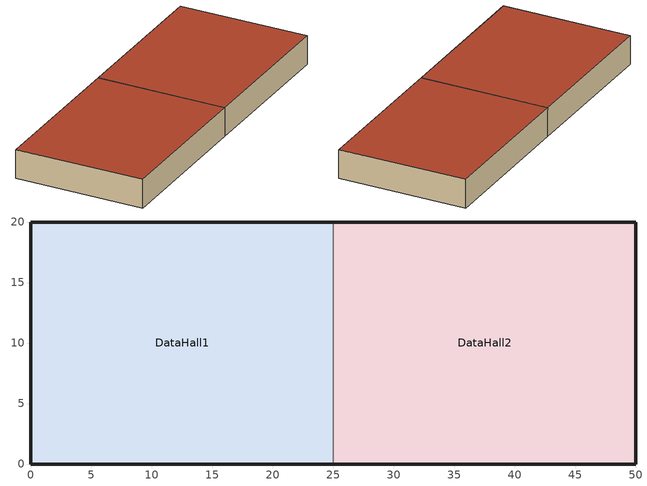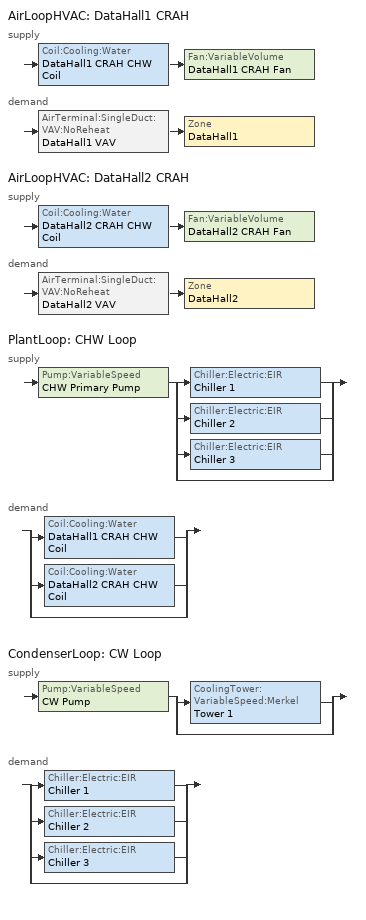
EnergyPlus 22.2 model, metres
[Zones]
DataHall1
 floor adiabatic (Slab): 0,0 0,20 25,20 25,0 z0
 wall outside (Ext Wall IMP): 25,20 0,20 0,0 25,0 z0:4.5
 wall to DataHall2 (Interior Partition): 25,0 25,20 z0:4.5
 roof outside (Roof Insulated Deck): 25,20 0,20 0,0 25,0 z4.5
DataHall2
 floor adiabatic (Slab): 25,0 25,20 50,20 50,0 z0
 wall outside (Ext Wall IMP): 25,0 50,0 50,20 25,20 z0:4.5
 roof outside (Roof Insulated Deck): 50,20 25,20 25,0 50,0 z4.5
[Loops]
AirLoopHVAC 'DataHall1 CRAH'
 supply: Coil:Cooling:Water 'DataHall1 CRAH CHW Coil' > Fan:VariableVolume 'DataHall1 CRAH Fan'
 demand: AirTerminal:SingleDuct:VAV:NoReheat 'DataHall1 VAV' > Zone 'DataHall1'
AirLoopHVAC 'DataHall2 CRAH'
 supply: Coil:Cooling:Water 'DataHall2 CRAH CHW Coil' > Fan:VariableVolume 'DataHall2 CRAH Fan'
 demand: AirTerminal:SingleDuct:VAV:NoReheat 'DataHall2 VAV' > Zone 'DataHall2'
PlantLoop 'CHW Loop'
 supply: Pump:VariableSpeed 'CHW Primary Pump' > split
  | Chiller:Electric:EIR 'Chiller 1'
  | Chiller:Electric:EIR 'Chiller 2'
  | Chiller:Electric:EIR 'Chiller 3'
  | bypass
 demand: split
  | Coil:Cooling:Water 'DataHall1 CRAH CHW Coil'
  | Coil:Cooling:Water 'DataHall2 CRAH CHW Coil'
  | bypass
CondenserLoop 'CW Loop'
 supply: Pump:VariableSpeed 'CW Pump' > split
  | CoolingTower:VariableSpeed:Merkel 'Tower 1'
  | bypass
 demand: split
  | Chiller:Electric:EIR 'Chiller 1'
  | Chiller:Electric:EIR 'Chiller 2'
  | Chiller:Electric:EIR 'Chiller 3'
  | bypass
[Building]
Representative Water-Cooled Data Center 1MW IT: 0, City, 0.04, 0.2, MinimalShadowing, 25, 6
[Site:Location]
Singapore-Changi.Intl.AP_SG_SGP Design_Conditions: 1.37, 103.98, 8, 6.7
[SizingPeriod:DesignDay]
Singapore-Changi.Intl.AP Ann Clg .4% Condns DB=>MWB: 5, 21, SummerDesignDay, 33.4, 6.2, DefaultMultipliers, , Wetbulb, 26.1, , , , 2.4, 101245, 3.6, 40, No, No, No, ASHRAETau2017, , , 0.463, 2.322
Singapore-Changi.Intl.AP Ann Clg .4% Condns WB=>MDB: 5, 21, SummerDesignDay, 30.8, 5.8, DefaultMultipliers, , Wetbulb, 28, , , , 2.7, 101245, 3.6, 40, No, No, No, ASHRAETau2017, , , 0.463, 2.322
Singapore-Changi.Intl.AP Ann Htg 99.6% Condns DB: 1, 21, WinterDesignDay, 23.4, 0, DefaultMultipliers, , Wetbulb, 23.4, , , , , 101245, 1.8, 320, No, No, No, ASHRAEClearSky, , , , , 0
[Material]
Metal Panel Skin: Smooth, 0.0008, 45, 7800, 500
PIR Insulation 100mm: MediumRough, 0.1, 0.025, 32, 1400
PIR Insulation 140mm: MediumRough, 0.14, 0.025, 32, 1400
Concrete 200mm: MediumRough, 0.2, 1.95, 2240, 900
Gypsum 16mm: Smooth, 0.016, 0.16, 800, 1090
[Construction]
Ext Wall IMP: Metal Panel Skin, PIR Insulation 100mm, Metal Panel Skin
Roof Insulated Deck: Metal Panel Skin, PIR Insulation 140mm, Concrete 200mm
Slab: Concrete 200mm
Interior Partition: Gypsum 16mm, Concrete 200mm, Gypsum 16mm
[Zone]
DataHall1; DataHall2: 0, 0, 0, 0, 1, 1, 4.5, autocalculate
[ElectricEquipment:ITE:AirCooled]
DataHall1 ITE: DataHall1, FlowFromSystem, Watts/Area, , , 1000, ITE Installed Fraction, ITE CPU Utilization, ITE CPU Power fLoadTemp, 0.1, 7.5e-05, ITE Airflow fLoadTemp, ITE Fan Power fFlow, 20, A1, AdjustedSupply, , , DataHall1 Supply Inlet Node, 0.05, ITE Recirc fLoadTemp, 0.95, UPS Efficiency fPLR, 1, ITE-CPU, ITE-Fans, ITE-UPS
DataHall2 ITE: DataHall2, FlowFromSystem, Watts/Area, , , 1000, ITE Installed Fraction, ITE CPU Utilization, ITE CPU Power fLoadTemp, 0.1, 7.5e-05, ITE Airflow fLoadTemp, ITE Fan Power fFlow, 20, A1, AdjustedSupply, , , DataHall2 Supply Inlet Node, 0.05, ITE Recirc fLoadTemp, 0.95, UPS Efficiency fPLR, 1, ITE-CPU, ITE-Fans, ITE-UPS
[Lights]
DataHall1 Lights: DataHall1, Lights Fraction, Watts/Area, , 5, , 0, 0.4, 0.2, 1, Lighting
DataHall2 Lights: DataHall2, Lights Fraction, Watts/Area, , 5, , 0, 0.4, 0.2, 1, Lighting
[ThermostatSetpoint:SingleCooling]
Return Air Cooling SP: Zone Cooling Setpoint
[Sizing:Zone]
DataHall1; DataHall2: SupplyAirTemperature, 20, , SupplyAirTemperature, 30, , 0.008, 0.008, , 1, 1, DesignDay
[ZoneControl:Thermostat]
DataHall1 Thermostat: DataHall1, Zone Control Type, ThermostatSetpoint:SingleCooling, Return Air Cooling SP
DataHall2 Thermostat: DataHall2, Zone Control Type, ThermostatSetpoint:SingleCooling, Return Air Cooling SP
[Zone equipment]
DataHall1: DataHall1 VAV
DataHall2: DataHall2 VAV
[AirTerminal:SingleDuct:VAV:NoReheat]
DataHall1 VAV: Always On, DataHall1 Supply Inlet Node, DataHall1 Terminal Inlet Node, autosize, Constant, 0.3
DataHall2 VAV: Always On, DataHall2 Supply Inlet Node, DataHall2 Terminal Inlet Node, autosize, Constant, 0.3
[Sizing:System]
DataHall1 CRAH; DataHall2 CRAH: Sensible, 0, 1, 7, 0.008, 12.8, 0.008, 19.5, 30, NonCoincident, No, No, 0.008, 0.008, DesignDay, , , , , DesignDay, , , , , , ZoneSum, 1, CoolingDesignCapacity, autosize, , , None, , , , OnOff
[AirLoopHVAC]
DataHall1 CRAH: DataHall1 CRAH Controllers, DataHall1 CRAH Avail List, autosize, DataHall1 CRAH Branches, , DataHall1 CRAH Supply Inlet Node, DataHall1 CRAH Demand Outlet Node, DataHall1 CRAH Demand Inlet Node, DataHall1 CRAH Supply Outlet Node
DataHall2 CRAH: DataHall2 CRAH Controllers, DataHall2 CRAH Avail List, autosize, DataHall2 CRAH Branches, , DataHall2 CRAH Supply Inlet Node, DataHall2 CRAH Demand Outlet Node, DataHall2 CRAH Demand Inlet Node, DataHall2 CRAH Supply Outlet Node
[AvailabilityManager:Scheduled]
DataHall1 CRAH Avail; DataHall2 CRAH Avail: Always On
[Coil:Cooling:Water]
DataHall1 CRAH CHW Coil: Always On, autosize, autosize, autosize, autosize, 19.5, autosize, autosize, DataHall1 CRAH CHW Coil Water Inlet, DataHall1 CRAH CHW Coil Water Outlet, DataHall1 CRAH Supply Inlet Node, DataHall1 CRAH Coil Outlet Node, DetailedAnalysis, CounterFlow, , 6
DataHall2 CRAH CHW Coil: Always On, autosize, autosize, autosize, autosize, 19.5, autosize, autosize, DataHall2 CRAH CHW Coil Water Inlet, DataHall2 CRAH CHW Coil Water Outlet, DataHall2 CRAH Supply Inlet Node, DataHall2 CRAH Coil Outlet Node, DetailedAnalysis, CounterFlow, , 6
[Controller:WaterCoil]
DataHall1 CRAH Coil Controller: Temperature, Reverse, Flow, DataHall1 CRAH Coil Outlet Node, DataHall1 CRAH CHW Coil Water Inlet, 0.01, autosize, 0
DataHall2 CRAH Coil Controller: Temperature, Reverse, Flow, DataHall2 CRAH Coil Outlet Node, DataHall2 CRAH CHW Coil Water Inlet, 0.01, autosize, 0
[Fan:VariableVolume]
DataHall1 CRAH Fan: Always On, 0.65, 400, autosize, Fraction, 0.2, , 0.93, 1, 0.0407599, 0.088045, -0.0729261, 0.94374, 0, DataHall1 CRAH Coil Outlet Node, DataHall1 CRAH Supply Outlet Node, CRAH Fans
DataHall2 CRAH Fan: Always On, 0.65, 400, autosize, Fraction, 0.2, , 0.93, 1, 0.0407599, 0.088045, -0.0729261, 0.94374, 0, DataHall2 CRAH Coil Outlet Node, DataHall2 CRAH Supply Outlet Node, CRAH Fans
[SetpointManager:Scheduled]
DataHall1 CRAH Supply SPM: Temperature, CRAH Supply Air Setpoint, DataHall1 CRAH Supply Outlet Node
DataHall2 CRAH Supply SPM: Temperature, CRAH Supply Air Setpoint, DataHall2 CRAH Supply Outlet Node
CHW Supply SPM: Temperature, CHW Supply Setpoint, CHW Setpoint Nodes
[SetpointManager:MixedAir]
DataHall1 CRAH Coil SPM: Temperature, DataHall1 CRAH Supply Outlet Node, DataHall1 CRAH Coil Outlet Node, DataHall1 CRAH Supply Outlet Node, DataHall1 CRAH Coil Outlet Node
DataHall2 CRAH Coil SPM: Temperature, DataHall2 CRAH Supply Outlet Node, DataHall2 CRAH Coil Outlet Node, DataHall2 CRAH Supply Outlet Node, DataHall2 CRAH Coil Outlet Node
[PlantLoop]
CHW Loop: Water, , CHW Operation Schemes, CHW Supply Outlet Node, 30, 3, autosize, 0, autocalculate, CHW Supply Inlet Node, CHW Supply Outlet Node, CHW Supply Branches, CHW Supply Connectors, CHW Demand Inlet Node, CHW Demand Outlet Node, CHW Demand Branches, CHW Demand Connectors, SequentialUniformPLR, , SingleSetpoint, None
[Sizing:Plant]
CHW Loop: Cooling, 10, 6
CW Loop: Condenser, 31.9, 5.6
[Pump:VariableSpeed]
CHW Primary Pump: CHW Supply Inlet Node, CHW Pump Outlet Node, autosize, 250000, autosize, 0.92, 0, 0, 0.4, 0, 0.6, 0, Intermittent, , , , , , , , , , , , PowerPerFlowPerPressure, , 1.28205, 0.25, CHW Pumps
CW Pump: CW Supply Inlet Node, CW Pump Outlet Node, autosize, 200000, autosize, 0.92, 0, 0, 1, 0, 0, 0, Intermittent, , , , , , , , , , , , PowerPerFlowPerPressure, , 1.28205, 0, CW Pumps
[PlantEquipmentOperationSchemes]
CHW Operation Schemes: PlantEquipmentOperation:CoolingLoad, CHW Chiller Staging, Always On
[PlantEquipmentOperation:CoolingLoad]
CHW Chiller Staging: 0, 100000000, CHW Chillers
CW Tower Operation: 0, 100000000, CW Towers
[PlantEquipmentList]
CHW Chillers: Chiller:Electric:EIR, Chiller 1, Chiller:Electric:EIR, Chiller 2, Chiller:Electric:EIR, Chiller 3
[Chiller:Electric:EIR]
Chiller 1: autosize, 6.04, 6.67, 29.44, autosize, autosize, ElectricEIRChiller Carrier 19XR 1407kW/6.04COP/VSD CAPFT, ElectricEIRChiller Carrier 19XR 1407kW/6.04COP/VSD EIRFT, ElectricEIRChiller Carrier 19XR 1407kW/6.04COP/VSD EIRFPLR, 0.2, 1.03, 1, 0.2, Chiller 1 CHW Inlet, Chiller 1 CHW Outlet, Chiller 1 CW Inlet, Chiller 1 CW Outlet, WaterCooled, , 1, 2, LeavingSetpointModulated, 0, , , 0.5, 0, 2, , , , , Chillers
Chiller 2: autosize, 6.04, 6.67, 29.44, autosize, autosize, ElectricEIRChiller Carrier 19XR 1407kW/6.04COP/VSD CAPFT, ElectricEIRChiller Carrier 19XR 1407kW/6.04COP/VSD EIRFT, ElectricEIRChiller Carrier 19XR 1407kW/6.04COP/VSD EIRFPLR, 0.2, 1.03, 1, 0.2, Chiller 2 CHW Inlet, Chiller 2 CHW Outlet, Chiller 2 CW Inlet, Chiller 2 CW Outlet, WaterCooled, , 1, 2, LeavingSetpointModulated, 0, , , 0.5, 0, 2, , , , , Chillers
Chiller 3: autosize, 6.04, 6.67, 29.44, autosize, autosize, ElectricEIRChiller Carrier 19XR 1407kW/6.04COP/VSD CAPFT, ElectricEIRChiller Carrier 19XR 1407kW/6.04COP/VSD EIRFT, ElectricEIRChiller Carrier 19XR 1407kW/6.04COP/VSD EIRFPLR, 0.2, 1.03, 1, 0.2, Chiller 3 CHW Inlet, Chiller 3 CHW Outlet, Chiller 3 CW Inlet, Chiller 3 CW Outlet, WaterCooled, , 1, 2, LeavingSetpointModulated, 0, , , 0.5, 0, 2, , , , , Chillers
[CondenserLoop]
CW Loop: Water, , CW Operation Schemes, CW Supply Outlet Node, 80, 5, autosize, 0, autocalculate, CW Supply Inlet Node, CW Supply Outlet Node, CW Supply Branches, CW Supply Connectors, CW Demand Inlet Node, CW Demand Outlet Node, CW Demand Branches, CW Demand Connectors, SequentialLoad
[SetpointManager:FollowOutdoorAirTemperature]
CW WB Reset SPM: Temperature, OutdoorAirWetBulb, 3.9, 29.4, 15, CW Supply Outlet Node
[CondenserEquipmentOperationSchemes]
CW Operation Schemes: PlantEquipmentOperation:CoolingLoad, CW Tower Operation, Always On
[CondenserEquipmentList]
CW Towers: CoolingTower:VariableSpeed:Merkel, Tower 1
[CoolingTower:VariableSpeed:Merkel]
Tower 1: Tower 1 Water Inlet, Tower 1 Water Outlet, NominalCapacity, 1.25, autosize, autocalculate, 0.1, autocalculate, 5.382E-8, autocalculate, , 0.2, autocalculate, 0.0105, Merkel Fan Power fAirFlowRatio, autocalculate, 0.1, , , , Merkel UA fAirFlowRatio, Merkel UA fWetbulbDifference, Merkel UA fWaterFlowRatio, 30.8, 28, 3.9, 5.6, 0, 2, , SaturatedExit, , 0.001, ConcentrationRatio, 4, , , , 3, MaximalCell, 0.33, 2.5, 0.667, Towers
[PythonPlugin:SearchPaths]
TowerWater Paths: Yes, Yes, No, /srv/data1/liangzhang/EnergyPlus-HeatRejection-Water/src, /srv/data1/liangzhang/EnergyPlus-HeatRejection-Water/runs/sens_duty_sized_cw_floor_15/singapore
[PythonPlugin:Instance]
TowerWater: No, tower_water_model_plugin, ModelTowerWater
[PythonPlugin:Variables]
TowerWater Vars 1: Tower1_E_LAT, Tower1_E_ROT, Tower1_E_LF, Tower1_E_EPSAT, Tower1_E_MSAT, Tower1_E_BRAUN, Tower1_E_POPPE, Tower1_E_POPPE1, Tower1_Drift, Tower1_Blowdown
TowerWater Vars 2: Tower1_Makeup, Tower1_MakeupVol, Tower1_Cycles, Tower1_CycLimit, Tower1_AirMass, Tower1_AirOutT, Tower1_AirOutW, Tower1_Fog, Tower1_MePoppe, Tower1_MeMerkel
TowerWater Vars 3: Tower1_NTU, Tower1_AirScale, Tower1_Status
[PythonPlugin:OutputVariable]
Tower1_E_LAT: Tower1_E_LAT, Averaged, SystemTimestep, m3/s
Tower1_E_ROT: Tower1_E_ROT, Averaged, SystemTimestep, m3/s
Tower1_E_LF: Tower1_E_LF, Averaged, SystemTimestep, m3/s
Tower1_E_EPSAT: Tower1_E_EPSAT, Averaged, SystemTimestep, m3/s
Tower1_E_MSAT: Tower1_E_MSAT, Averaged, SystemTimestep, m3/s
Tower1_E_BRAUN: Tower1_E_BRAUN, Averaged, SystemTimestep, m3/s
Tower1_E_POPPE: Tower1_E_POPPE, Averaged, SystemTimestep, m3/s
Tower1_E_POPPE1: Tower1_E_POPPE1, Averaged, SystemTimestep, m3/s
Tower1_Drift: Tower1_Drift, Averaged, SystemTimestep, m3/s
Tower1_Blowdown: Tower1_Blowdown, Averaged, SystemTimestep, m3/s
Tower1_Makeup: Tower1_Makeup, Averaged, SystemTimestep, m3/s
Tower1_MakeupVol: Tower1_MakeupVol, Summed, SystemTimestep, m3
Tower1_Cycles: Tower1_Cycles, Averaged, SystemTimestep
Tower1_CycLimit: Tower1_CycLimit, Averaged, SystemTimestep
Tower1_AirMass: Tower1_AirMass, Averaged, SystemTimestep, kg/s
Tower1_AirOutT: Tower1_AirOutT, Averaged, SystemTimestep, C
Tower1_AirOutW: Tower1_AirOutW, Averaged, SystemTimestep, kgWater/kgDryAir
Tower1_Fog: Tower1_Fog, Averaged, SystemTimestep
Tower1_MePoppe: Tower1_MePoppe, Averaged, SystemTimestep
Tower1_MeMerkel: Tower1_MeMerkel, Averaged, SystemTimestep
Tower1_NTU: Tower1_NTU, Averaged, SystemTimestep
Tower1_AirScale: Tower1_AirScale, Averaged, SystemTimestep
Tower1_Status: Tower1_Status, Averaged, SystemTimestep
[Schedule:Compact]
Always On: On/Off, Through: 12/31, For: AllDays, Until: 24:00, 1
ITE Installed Fraction: Fraction, Through: 12/31, For: AllDays, Until: 24:00, 1
Lights Fraction: Fraction, Through: 12/31, For: AllDays, Until: 24:00, 0.5
Zone Cooling Setpoint: Temperature, Through: 12/31, For: AllDays, Until: 24:00, 31
Zone Control Type: Control Type, Through: 12/31, For: AllDays, Until: 24:00, 2
CRAH Supply Air Setpoint: Temperature, Through: 12/31, For: AllDays, Until: 24:00, 20
CHW Supply Setpoint: Temperature, Through: 12/31, For: AllDays, Until: 24:00, 10
ITE CPU Utilization: Fraction, Through: 12/31, For: SummerDesignDay WinterDesignDay, Until: 24:00, 1, For: Weekdays, Until: 06:00, 0.75, Until: 09:00, 0.8, Until: 18:00, 0.9, Until: 22:00, 0.85, Until: 24:00, 0.78, For: Weekends Holidays, Until: 06:00, 0.7, Until: 18:00, 0.8, Until: 24:00, 0.75, For: AllOtherDays, Until: 24:00, 0.8
[Curve:Biquadratic]
ITE CPU Power fLoadTemp: 0.3, 0.7, 0, 0, 0, 0, 0, 1, -10, 99, 0, 1, Dimensionless, Temperature, Dimensionless
ITE Airflow fLoadTemp: 0.6, 0.4, 0, 0, 0, 0, 0, 1, -10, 99, 0, 1, Dimensionless, Temperature, Dimensionless
ITE Recirc fLoadTemp: 1, 0, 0, 0, 0, 0, 0, 1.5, -10, 99, 0, 1, Dimensionless, Temperature, Dimensionless
ElectricEIRChiller Carrier 19XR 1407kW/6.04COP/VSD CAPFT: 1.04226, 0.00264482, -0.00146803, 0.0136626, -0.000830233, 0.00157358, 4.44, 10, 12.78, 32.22
ElectricEIRChiller Carrier 19XR 1407kW/6.04COP/VSD EIRFT: 1.02634, -0.0161282, -0.00109259, -0.0178439, 0.000796184, -9.58605e-05, 4.44, 10, 12.78, 32.22
[Curve:Cubic]
ITE Fan Power fFlow: 0, 0, 0, 1, 0, 1.5
Merkel Fan Power fAirFlowRatio: 0.02, 0, 0, 0.98, 0.2, 1, 0, 1, Dimensionless, Dimensionless
[Curve:Quadratic]
UPS Efficiency fPLR: 1, 0, 0, 0, 1.5
ElectricEIRChiller Carrier 19XR 1407kW/6.04COP/VSD EIRFPLR: 0.118888, 0.672354, 0.206875, 0.2, 1.04
Merkel UA fAirFlowRatio: 0, 1.3, -0.3, 0.2, 1, 0, 1, Dimensionless, Dimensionless
Merkel UA fWaterFlowRatio: 0.1082, 1.667, -0.7713, 0.3, 1, 0.5, 1.1, Dimensionless, Dimensionless
[Curve:Linear]
Merkel UA fWetbulbDifference: 1, 0.0081, -10, 25, 0.85, 1.3, Dimensionless, Dimensionless
